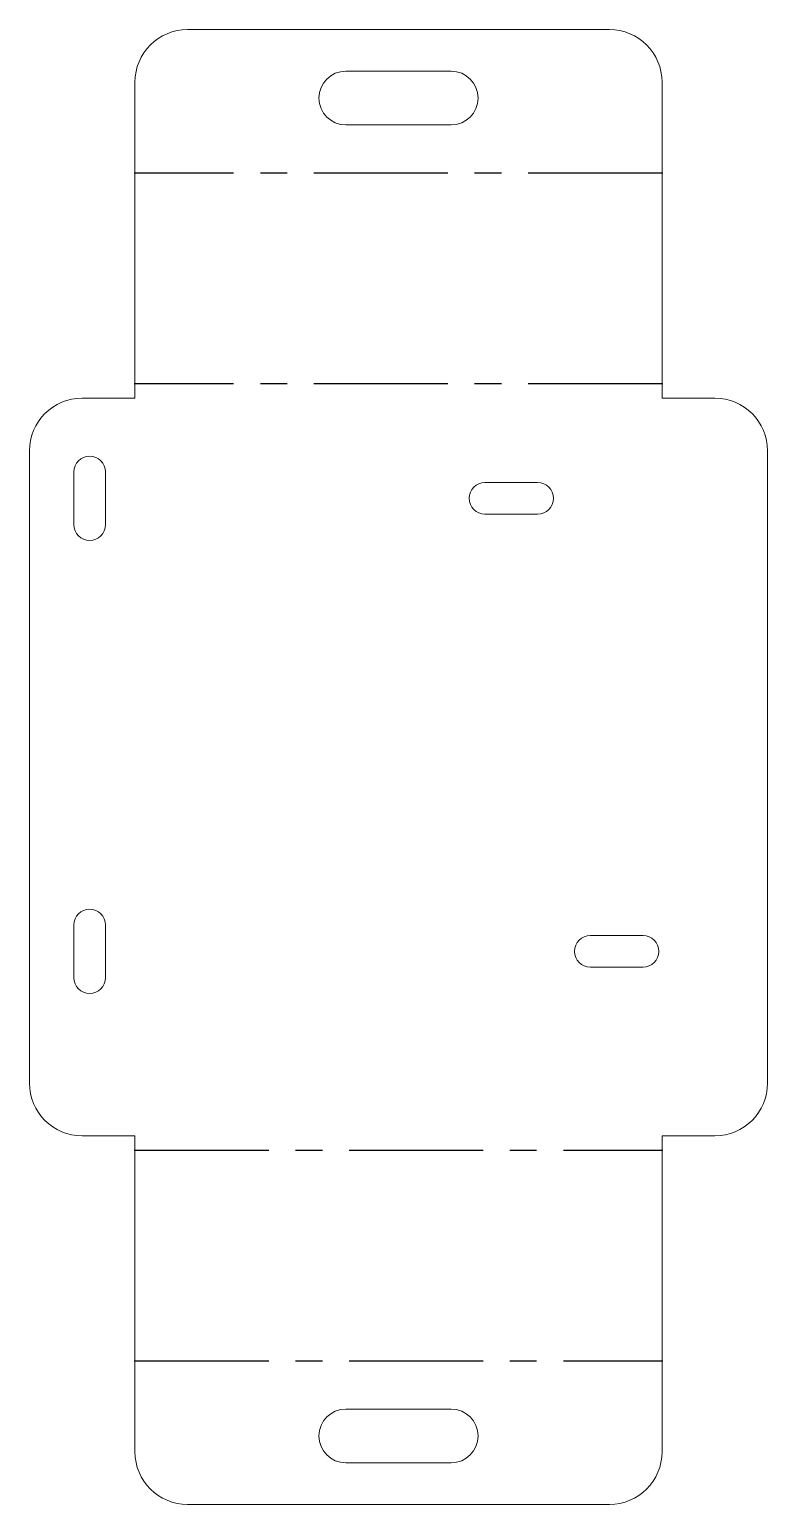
# Model space of a CAD drawing. Header units: millimetres. Extents: x -70 to 0, y -35 to 105.
import ezdxf

# ---------------------------------------------------------------- set-up
doc = ezdxf.new("R2010")
doc.units = ezdxf.units.MM
doc.header["$PDSIZE"] = -1
doc.linetypes.add('CENTERX2', pattern=[20.32, 12.7, -2.54, 2.54, -2.54])

msp = doc.modelspace()

# ---------------------------------------------------------------- linework, layer by layer
at = {"color": 7, "linetype": 'Continuous', "lineweight": 15}
for p, q in [((-55, 104.98), (-15, 104.98)), ((-30, 101.03), (-40, 101.03)), ((-60, 70), (-60, 99.98)), ((-10, 99.98), (-10, 70)), ((-40, 95.93), (-30, 95.93)), ((-65, 70), (-60, 70)), ((-5, 70), (-10, 70)), ((-70, 65), (-70, 5)), ((0, 5), (0, 65)), ((-65.8, 63), (-65.8, 58)), ((-62.8, 58), (-62.8, 63)), ((-21.8, 62), (-26.8, 62)), ((-26.8, 59), (-21.8, 59)), ((-65.8, 20), (-65.8, 15)), ((-62.8, 15), (-62.8, 20)), ((-11.8, 19), (-16.8, 19)), ((-16.8, 16), (-11.8, 16)), ((-65, 0), (-60, 0)), ((-60, -29.98), (-60, 0)), ((-5, 0), (-10, 0)), ((-10, 0), (-10, -29.98)), ((-30, -25.93), (-40, -25.93)), ((-40, -31.03), (-30, -31.03)), ((-15, -34.98), (-55, -34.98))]:
    msp.add_line(p, q, dxfattribs=at)
at = {"color": 7, "linetype": 'CENTERX2'}
for p, q in [((-10, 91.36), (-60, 91.36)), ((-10, 71.36), (-60, 71.36)), ((-60, -1.36), (-10, -1.36)), ((-60, -21.36), (-10, -21.36))]:
    msp.add_line(p, q, dxfattribs=at)
at = {"color": 7, "linetype": 'Continuous', "lineweight": 15}
for centre, radius, start, end in [((-55, 99.98), 5, 90, 180), ((-15, 99.98), 5, 0, 90), ((-40, 98.48), 2.55, 90, 270), ((-30, 98.48), 2.55, 270, 90), ((-65, 65), 5, 90, 180), ((-5, 65), 5, 0, 90), ((-64.3, 63), 1.5, 0, 180), ((-26.8, 60.5), 1.5, 90, 270), ((-21.8, 60.5), 1.5, 270, 90), ((-64.3, 58), 1.5, 180, 0), ((-64.3, 20), 1.5, 0, 180), ((-16.8, 17.5), 1.5, 90, 270), ((-11.8, 17.5), 1.5, 270, 90), ((-64.3, 15), 1.5, 180, 0), ((-65, 5), 5, 180, 270), ((-5, 5), 5, 270, 0), ((-40, -28.48), 2.55, 90, 270), ((-30, -28.48), 2.55, 270, 90), ((-55, -29.98), 5, 180, 270), ((-15, -29.98), 5, 270, 0)]:
    msp.add_arc(centre, radius, start, end, dxfattribs=at)
at = {"color": 7, "linetype": 'Continuous'}
for p in [(-60, 91.36), (-10, 91.36), (-60, 71.36), (-10, 71.36), (-60, -1.36), (-10, -1.36), (-60, -21.36), (-10, -21.36)]:
    msp.add_point(p, dxfattribs=at)

doc.saveas('drawing.dxf')
